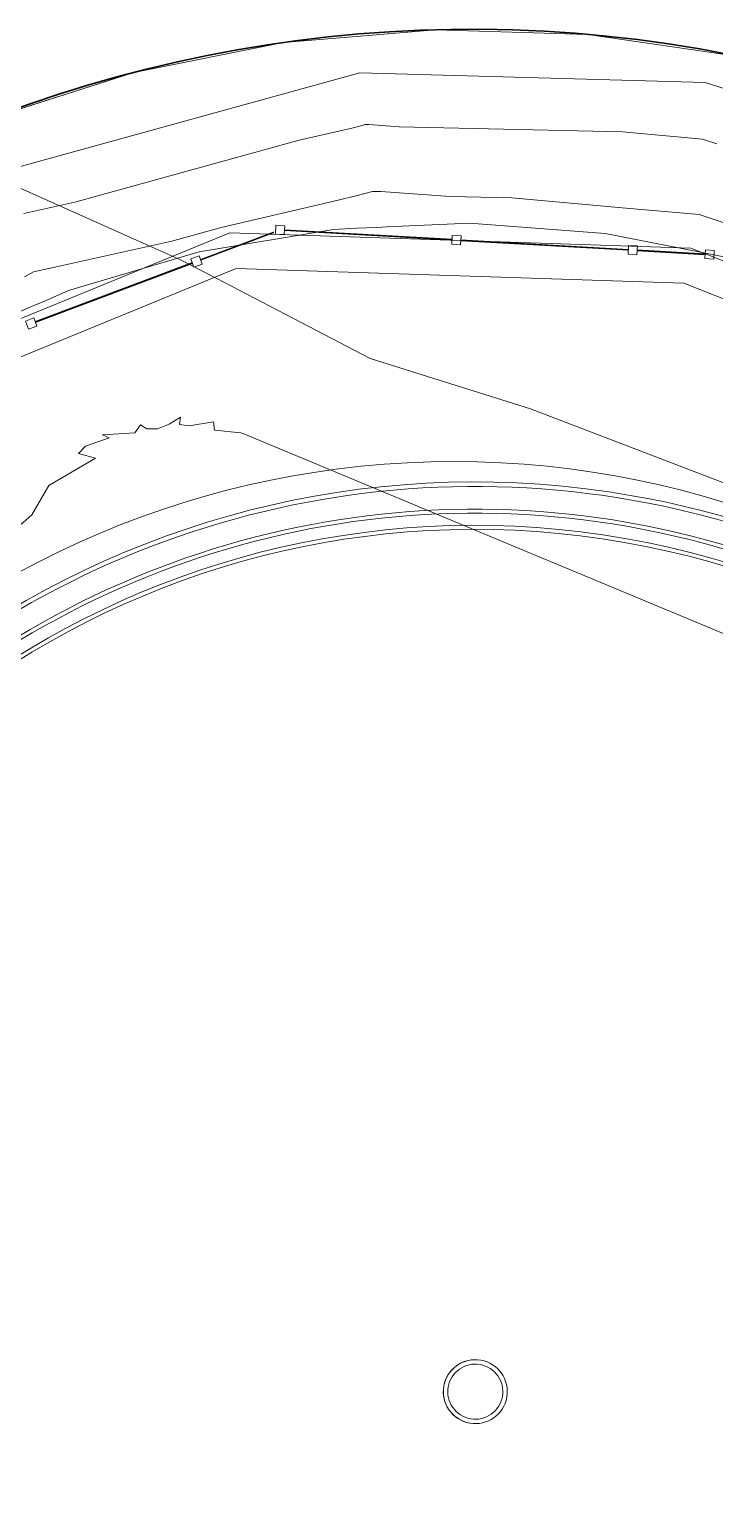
# Model space of a CAD drawing. Header units: metres. Extents: x -207 to 292, y -187 to 169.
# Drawn here: x -76.73 to -72.85, y 20.87 to 29.22 of the extents above; entities that cross this region are included whole.
import ezdxf

# ---------------------------------------------------------------- set-up
doc = ezdxf.new("R2010")
doc.units = ezdxf.units.M
for name, color, linetype, lineweight in [('A-GLAZ-CWMG', 7, 'Continuous', 9), ('C-TOPO', 7, 'Continuous', 9), ('C-TOPO-MAJR', 7, 'Continuous', 35), ('C-TOPO-MINR', 7, 'Continuous', 9), ('CERCO INTERIOR', 7, 'Continuous', 9), ('EQUIPOS PIS', 7, 'Continuous', 9), ('P-SANR-FIXT', 7, 'Continuous', 9), ('solera', 7, 'Continuous', 35)]:
    doc.layers.add(name, color=color, linetype=linetype, lineweight=lineweight)
doc.layers.add('PR10-ARQ-PL-001-Emplazamiento-C-1_dwg', color=7, linetype='Continuous', lineweight=9, true_color=0x767676)

# ---------------------------------------------------------------- blocks, each defined once
blk = doc.blocks.new('Quad Corner Mullion - 50x50 mm-2128572-PLANTA EMPLAZAMIENTO ACTUALIZADO')
at = {"layer": 'A-GLAZ-CWMG'}
for p, q in [((0.025, 0.02500000000000012), (-0.025, 0.02500000000000005)), ((-0.025, 0.02500000000000004), (-0.02500000000000016, -0.02499999999999996)), ((0.02500000000000007, -0.02500000000000013), (0.025, 0.02500000000000012)), ((-0.02500000000000016, -0.02499999999999996), (0.02500000000000008, -0.02500000000000012))]:
    blk.add_line(p, q, dxfattribs=at)
blk = doc.blocks.new('Quad Corner Mullion - 50x50 mm-2128573-PLANTA EMPLAZAMIENTO ACTUALIZADO')
at = {"layer": 'A-GLAZ-CWMG'}
for p, q in [((-0.02500000000000016, -0.02499999999999996), (-0.025, 0.02500000000000005)), ((-0.025, 0.02500000000000005), (0.025, 0.02500000000000012)), ((0.025, 0.02500000000000011), (0.02500000000000007, -0.02500000000000013)), ((0.02500000000000008, -0.02500000000000012), (-0.02500000000000016, -0.02499999999999996))]:
    blk.add_line(p, q, dxfattribs=at)
blk = doc.blocks.new('Quad Corner Mullion - 50x50 mm-2128574-PLANTA EMPLAZAMIENTO ACTUALIZADO')
at = {"layer": 'A-GLAZ-CWMG'}
for p, q in [((0.025, 0.02500000000000012), (-0.025, 0.02500000000000005)), ((-0.025, 0.02500000000000004), (-0.02500000000000016, -0.02499999999999996)), ((0.02500000000000007, -0.02500000000000013), (0.025, 0.02500000000000012)), ((-0.02500000000000016, -0.02499999999999996), (0.02500000000000008, -0.02500000000000012))]:
    blk.add_line(p, q, dxfattribs=at)
blk = doc.blocks.new('Quad Corner Mullion - 50x50 mm-2128575-PLANTA EMPLAZAMIENTO ACTUALIZADO')
at = {"layer": 'A-GLAZ-CWMG'}
for p, q in [((-0.02500000000000016, -0.02499999999999996), (-0.025, 0.02500000000000005)), ((-0.025, 0.02500000000000005), (0.025, 0.02500000000000012)), ((0.025, 0.02500000000000011), (0.02500000000000007, -0.02500000000000013)), ((0.02500000000000008, -0.02500000000000012), (-0.02500000000000016, -0.02499999999999996))]:
    blk.add_line(p, q, dxfattribs=at)
blk = doc.blocks.new('Circular Mullion - 5mm-2127248-PLANTA EMPLAZAMIENTO ACTUALIZADO')
at = {"layer": 'A-GLAZ-CWMG'}
for p, q in [((-107.6478273724652, -45.39675011483385), (-107.9973915295227, -46.28009880061981)), ((-107.6455027706611, -45.39767002051003), (-107.9950669277186, -46.281018706296)), ((-107.9950669277186, -46.281018706296), (-107.6455027706611, -45.39767002051003)), ((-107.9927423259147, -46.28193861197219), (-107.6431781688572, -45.3985899261862)), ((-107.6455027706611, -45.39767002051003), (-107.647827372465, -45.39675011483385)), ((-107.6431781688571, -45.3985899261862), (-107.6455027706611, -45.39767002051003)), ((-107.9973915295225, -46.28009880061983), (-107.9950669277186, -46.28101870629602)), ((-107.9950669277186, -46.28101870629602), (-107.9927423259146, -46.28193861197219))]:
    blk.add_line(p, q, dxfattribs=at)
blk = doc.blocks.new('Circular Mullion - 5mm-2134221-PLANTA EMPLAZAMIENTO ACTUALIZADO')
at = {"layer": 'A-GLAZ-CWMG'}
for p, q in [((-73.29019533355853, 27.96834138882198), (-73.29033820932068, 27.9658454748578)), ((-73.2903382093208, 27.96584547485786), (-72.90520152839044, 27.94379876266762)), ((-73.29005245779638, 27.97083730278615), (-73.29019533355853, 27.96834138882198)), ((-72.90505865262821, 27.94629467663177), (-73.29019533355853, 27.96834138882198)), ((-73.29019533355853, 27.96834138882198), (-72.90505865262821, 27.94629467663177)), ((-72.90491577686616, 27.94879059059599), (-73.29005245779646, 27.9708373027862)), ((-72.90520152839036, 27.94379876266759), (-72.90505865262821, 27.94629467663177)), ((-72.90505865262821, 27.94629467663177), (-72.90491577686606, 27.94879059059595))]:
    blk.add_line(p, q, dxfattribs=at)
blk = doc.blocks.new('Rectangular Mullion - 50 x 50 mm-2128568-PLANTA EMPLAZAMIENTO ACTUALIZADO')
at = {"layer": 'A-GLAZ-CWMG'}
for p, q in [((0.025, 0.025), (-0.025, 0.025)), ((-0.025, 0.025), (-0.025, -0.025)), ((0.025, -0.025), (0.025, 0.025)), ((-0.025, -0.025), (0.025, -0.025))]:
    blk.add_line(p, q, dxfattribs=at)
blk = doc.blocks.new('Rectangular Mullion - 50 x 50 mm-2128569-PLANTA EMPLAZAMIENTO ACTUALIZADO')
at = {"layer": 'A-GLAZ-CWMG'}
for p, q in [((-0.025, -0.025), (-0.025, 0.025)), ((-0.025, 0.025), (0.025, 0.025)), ((0.025, 0.025), (0.025, -0.025)), ((0.025, -0.025), (-0.025, -0.025))]:
    blk.add_line(p, q, dxfattribs=at)
blk = doc.blocks.new('Circular Mullion - 5mm-2135210-PLANTA EMPLAZAMIENTO ACTUALIZADO')
at = {"layer": 'A-GLAZ-CWMG'}
for p, q in [((-75.35082319596282, 28.07137846584705), (-75.7624031927978, 27.91663714181929)), ((-75.34994339967916, 28.06903838924578), (-75.76152339651419, 27.914297065218)), ((-75.76152339651419, 27.914297065218), (-75.34994339967916, 28.06903838924578)), ((-75.34994339967918, 28.06903838924578), (-75.35082319596272, 28.07137846584698)), ((-75.34906360339563, 28.06669831264459), (-75.34994339967918, 28.06903838924578)), ((-75.76064360023071, 27.91195698861685), (-75.34906360339573, 28.06669831264468)), ((-75.76240319279772, 27.91663714181921), (-75.76152339651418, 27.91429706521802)), ((-75.76152339651418, 27.91429706521802), (-75.76064360023065, 27.91195698861682))]:
    blk.add_line(p, q, dxfattribs=at)
blk = doc.blocks.new('M_Estanque-Terraza - M_Estanque-Terraza-2331352-PLANTA EMPLAZAMIENTO ACTUALIZADO')
at = {"layer": 'P-SANR-FIXT'}
for centre, radius, start, end in [((-1.696641881242665e-15, 0), 5.151627146850166, 8.142219984546603e-13, 180.0000000000002), ((-1.242570705970596e-15, 0), 5.151627146850166, 8.142219984546603e-13, 180.0000000000002), ((-1.242570705970596e-15, 0), 5.126627146850165, 359.9999999999996, 180.0000000000002), ((-1.656194243939091e-15, 0), 5.126627146850165, 359.9999999999996, 180.0000000000002), ((-2.165734258596785e-15, 0), 4.998277258842649, 359.9999999999996, 180.0000000000002), ((-2.165734258596785e-15, 0), 4.975544739836833, 359.9999999999991, 179.9999999999998), ((-3.248601387895178e-15, 0), 4.905907101428718, 1.017777498068325e-12, 180.0000000000002), ((-3.248601387895178e-15, 0), 4.88317458242289, 1.024138607431252e-12, 180.0000000000002), ((-3.756195354753799e-15, 0), 0.1810752846312228, 359.9999999999996, 179.9999999999998), ((-4.034229477653864e-15, 0), 0.1810752846312226, 4.071109992273301e-13, 180.0000000000002), ((-3.693314152191217e-15, 0), 0.1560752846312226, 3.562221243239139e-13, 180.0000000000002), ((-3.993781840350289e-15, 0), 0.1560752846312226, 3.562221243239139e-13, 180.0000000000002), ((-3.248601387895178e-15, 0), 4.905907101428718, 180.0000000000004, 5.088887490341627e-14), ((-3.248601387895178e-15, 0), 4.88317458242289, 180.0000000000004, 5.088887490341627e-14), ((-1.696641881242664e-15, 0), 5.151627146850165, 223.863765955861, 3.81666561775622e-14), ((-1.242570705970596e-15, 0), 5.151627146850165, 223.8637659558614, 5.088887490341627e-14), ((-1.242570705970596e-15, 0), 5.126627146850164, 223.8805470118528, 5.088887490341627e-14), ((-1.656194243939091e-15, 0), 5.126627146850164, 223.8805470118528, 5.088887490341627e-14), ((-2.165734258596785e-15, 0), 4.998277258842649, 223.9693490984683, 5.088887490341627e-14), ((-1.624300693947589e-15, 0), 4.975544739836824, 223.9855556571672, 359.9999999999993), ((-3.756195354753799e-15, 0), 0.1810752846312228, 179.9999999999998, 359.9999999999992), ((-4.034229477653864e-15, 0), 0.1810752846312226, 180.0000000000002, 5.088887490341627e-14), ((-3.693314152191217e-15, 0), 0.1560752846312226, 180.0000000000001, 5.088887490341627e-14), ((-3.993781840350289e-15, 0), 0.1560752846312226, 180.0000000000001, 5.088887490341627e-14)]:
    blk.add_arc(centre, radius, start, end, dxfattribs=at)
blk = doc.blocks.new('YADRAN_LASQUEMAS_ARQ_MO_002_TERRAZAS_rvt-1-PLANTA EMPLAZAMIENTO ACTUALIZADO')
at = {"layer": 'A-GLAZ-CWMG', "lineweight": 9}
for name, p, rotation in [('Circular Mullion - 5mm-2127248-PLANTA EMPLAZAMIENTO ACTUALIZADO', (2.584194856622019, -59.90005875031645), 288.3137436189526), ('Circular Mullion - 5mm-2127248-PLANTA EMPLAZAMIENTO ACTUALIZADO', (2.584194856622019, -59.90005875031645), 288.3137436189526), ('Circular Mullion - 5mm-2127248-PLANTA EMPLAZAMIENTO ACTUALIZADO', (2.584194856622019, -59.90005875031645), 288.3137436189526), ('Circular Mullion - 5mm-2127248-PLANTA EMPLAZAMIENTO ACTUALIZADO', (2.584194856622019, -59.90005875031645), 288.3137436189526), ('Circular Mullion - 5mm-2127248-PLANTA EMPLAZAMIENTO ACTUALIZADO', (3.582560442294317, -59.95720905517625), 288.3137436189527), ('Circular Mullion - 5mm-2127248-PLANTA EMPLAZAMIENTO ACTUALIZADO', (3.582560442294317, -59.95720905517625), 288.3137436189527), ('Circular Mullion - 5mm-2127248-PLANTA EMPLAZAMIENTO ACTUALIZADO', (3.582560442294317, -59.95720905517625), 288.3137436189527), ('Circular Mullion - 5mm-2127248-PLANTA EMPLAZAMIENTO ACTUALIZADO', (3.582560442294317, -59.95720905517625), 288.3137436189527), ('Circular Mullion - 5mm-2127248-PLANTA EMPLAZAMIENTO ACTUALIZADO', (30.12562631970021, -21.36282263987424), 312.1947049451254), ('Circular Mullion - 5mm-2127248-PLANTA EMPLAZAMIENTO ACTUALIZADO', (30.12562631970021, -21.36282263987424), 312.1947049451254), ('Circular Mullion - 5mm-2127248-PLANTA EMPLAZAMIENTO ACTUALIZADO', (30.12562631970021, -21.36282263987424), 312.1947049451254), ('Circular Mullion - 5mm-2127248-PLANTA EMPLAZAMIENTO ACTUALIZADO', (30.12562631970021, -21.36282263987424), 312.1947049451254), ('Quad Corner Mullion - 50x50 mm-2128574-PLANTA EMPLAZAMIENTO ACTUALIZADO', (-75.31188564484884, 28.0840707561808), 176.7237436189528), ('Quad Corner Mullion - 50x50 mm-2128575-PLANTA EMPLAZAMIENTO ACTUALIZADO', (-75.31188564484884, 28.0840707561808), 176.7237436189528)]:
    blk.add_blockref(name, p, dxfattribs=dict(at, rotation=rotation))
for name in ['Circular Mullion - 5mm-2135210-PLANTA EMPLAZAMIENTO ACTUALIZADO', 'Circular Mullion - 5mm-2135210-PLANTA EMPLAZAMIENTO ACTUALIZADO', 'Circular Mullion - 5mm-2135210-PLANTA EMPLAZAMIENTO ACTUALIZADO', 'Circular Mullion - 5mm-2135210-PLANTA EMPLAZAMIENTO ACTUALIZADO', 'Circular Mullion - 5mm-2134221-PLANTA EMPLAZAMIENTO ACTUALIZADO', 'Circular Mullion - 5mm-2134221-PLANTA EMPLAZAMIENTO ACTUALIZADO', 'Circular Mullion - 5mm-2134221-PLANTA EMPLAZAMIENTO ACTUALIZADO', 'Circular Mullion - 5mm-2134221-PLANTA EMPLAZAMIENTO ACTUALIZADO']:
    blk.add_blockref(name, (0, 0), dxfattribs=at)
at = {"layer": 'A-GLAZ-CWMG', "lineweight": 9, "extrusion": (0, 0, -1)}
for name, p, rotation in [('Rectangular Mullion - 50 x 50 mm-2128568-PLANTA EMPLAZAMIENTO ACTUALIZADO', (74.31352005887244, 28.02692045130343), 183.2762563810472), ('Rectangular Mullion - 50 x 50 mm-2128569-PLANTA EMPLAZAMIENTO ACTUALIZADO', (74.31352005887244, 28.02692045130343), 183.2762563810472), ('Rectangular Mullion - 50 x 50 mm-2128568-PLANTA EMPLAZAMIENTO ACTUALIZADO', (73.31515447320034, 27.96977014644348), 183.2762563810472), ('Rectangular Mullion - 50 x 50 mm-2128569-PLANTA EMPLAZAMIENTO ACTUALIZADO', (73.31515447320034, 27.96977014644348), 183.2762563810472), ('Rectangular Mullion - 50 x 50 mm-2128568-PLANTA EMPLAZAMIENTO ACTUALIZADO', (75.78492416252615, 27.90549910238258), 159.3952950548746), ('Rectangular Mullion - 50 x 50 mm-2128569-PLANTA EMPLAZAMIENTO ACTUALIZADO', (75.78492416252615, 27.90549910238258), 159.3952950548746), ('Quad Corner Mullion - 50x50 mm-2128572-PLANTA EMPLAZAMIENTO ACTUALIZADO', (72.88009951298642, 27.94486591901027), 183.2762563810472), ('Quad Corner Mullion - 50x50 mm-2128573-PLANTA EMPLAZAMIENTO ACTUALIZADO', (72.88009951298642, 27.94486591901027), 183.2762563810472), ('Rectangular Mullion - 50 x 50 mm-2128568-PLANTA EMPLAZAMIENTO ACTUALIZADO', (76.72095480300466, 27.55358058896594), 159.3952950548746), ('Rectangular Mullion - 50 x 50 mm-2128569-PLANTA EMPLAZAMIENTO ACTUALIZADO', (76.72095480300466, 27.55358058896594), 159.3952950548746)]:
    blk.add_blockref(name, p, dxfattribs=dict(at, rotation=rotation))
at = {"layer": 'P-SANR-FIXT', "lineweight": 9, "rotation": 80.0659520337387}
blk.add_blockref('M_Estanque-Terraza - M_Estanque-Terraza-2331352-PLANTA EMPLAZAMIENTO ACTUALIZADO', (-74.20677377513374, 21.50439971401232), dxfattribs=at)
blk = doc.blocks.new('PR10-ARQ-PL-001-Emplazamiento-C-1_dwg-674643-PLANTA EMPLAZAMIENTO ACTUALIZADO')
at = {"layer": 'C-TOPO', "flags": 128}
for points in [[(-72.71572430419931, 29.06686997680668), (-73.5701372680665, 29.19040662231449), (-74.4330427368165, 29.21648642578129), (-74.85906789550792, 29.18097696533207), (-75.29335766601571, 29.14477917480473), (-76.14003621826181, 28.97620109252933), (-76.96220928955088, 28.71292181396488), (-77.64965570068368, 28.40321513671875), (-77.74931938476571, 28.35831555175785), (-78.49125549316418, 27.91694016723637), (-79.17849726562511, 27.39446275634769), (-79.80221733398449, 26.79758988647465), (-80.08172585449229, 26.46168945922855), (-80.35440688476571, 26.13398388061527), (-80.54619052734384, 25.84167381591797), (-80.82798728027355, 25.41217212524418), (-81.07812084960948, 24.91639075927734), (-81.21685656738292, 24.64141452026371), (-81.33169606933605, 24.34966488647465), (-82.13654926757823, 22.30500829467774)], [(-72.71572430419931, 29.06686997680668), (-73.5701372680665, 29.19040662231449), (-74.4330427368165, 29.21648642578129), (-74.85906789550792, 29.18097696533207), (-75.29335766601571, 29.14477917480473), (-76.14003621826181, 28.97620109252933), (-76.96220928955088, 28.71292181396488), (-77.64965570068368, 28.40321513671875), (-77.74931938476571, 28.35831555175785), (-78.49125549316418, 27.91694016723637), (-79.17849726562511, 27.39446275634769), (-79.80221733398449, 26.79758988647465), (-80.08172585449229, 26.46168945922855), (-80.35440688476571, 26.13398388061527), (-80.54619052734384, 25.84167381591797), (-80.82798728027355, 25.41217212524418), (-81.07812084960948, 24.91639075927734), (-81.21685656738292, 24.64141452026371), (-81.33169606933605, 24.34966488647465), (-82.13654926757823, 22.30500829467774)], [(-43.27953035888675, 16.48704597473148), (-45.81283154296882, 18.3440454162598), (-66.31333370361337, 26.49704544067387), (-70.4823303955079, 28.15504656372071), (-72.90563364257824, 28.91804650268558), (-74.86143054199228, 28.97404541015625), (-76.90063165283212, 28.41104489135742), (-78.14993679199227, 27.74604594726566), (-78.73152919921885, 27.37704521484379), (-79.84533098144541, 26.54104508056644), (-80.84053535156261, 25.22804615478519), (-81.77863623046883, 22.99704512329105), (-82.6655309326173, 20.87904649658207), (-107.9388347900392, -43.25995480957038)], [(-77.21669608154306, 27.43410917358402), (-76.71927993164073, 27.64953323364261), (-76.65007950439463, 27.67950349731449), (-76.50929274902354, 27.74047651977543), (-75.77008670654305, 27.95923060913089), (-75.00988659667979, 28.08717628784183), (-74.87863879394538, 28.09318754882816), (-74.76578056640632, 28.09835700073246), (-74.70581678466807, 28.10110101928715), (-74.23979871826182, 28.12244390258789), (-73.47108284912119, 28.06451488037113), (-72.94994721679697, 27.96093980712894), (-72.71498016357432, 27.91424033203129)], [(-72.71498016357432, 27.91424033203129), (-72.94994721679697, 27.96093980712894), (-73.47108284912119, 28.06451488037113), (-74.23979871826182, 28.12244390258789), (-74.70581678466807, 28.10110101928715), (-74.76578056640632, 28.09835700073246), (-74.87863879394538, 28.09318754882816), (-75.00988659667979, 28.08717628784183), (-75.77008670654305, 27.95923060913089), (-76.50929274902354, 27.74047651977543), (-76.65007950439463, 27.67950349731449), (-76.71927993164073, 27.64953323364261), (-77.21669608154306, 27.43410917358402)]]:
    blk.add_lwpolyline(points, dxfattribs=at)
at = {"layer": 'C-TOPO-MAJR', "color": 1, "lineweight": 9, "true_color": 0xff0000, "flags": 128}
for points in [[(-76.76361118087046, 28.17625599960836), (-76.47478155206223, 28.24085690617403), (-75.2035143395873, 28.59199807749244), (-74.91417028567895, 28.65898782822167), (-74.86735957357782, 28.67061183155925), (-74.82943204909229, 28.6810881604173), (-74.80912311526943, 28.68061234434592), (-74.63834638671686, 28.66843021838476), (-73.37359908380192, 28.63898357620188), (-73.10617585586506, 28.6153324836616), (-72.92040940969471, 28.5989031725537), (-72.83998717988737, 28.57241570459173)], [(-72.66841305772122, 26.60114559001572), (-73.89495473430601, 27.06983737157436), (-74.80241121978676, 27.35646714359437), (-75.24070474462255, 27.58462968302358), (-75.67356761183018, 27.81000843777331), (-75.88294368416351, 27.91902429945091), (-76.12043918687702, 28.02464074821521), (-76.5890294814548, 28.23302719037205), (-77.08523327336943, 28.45369361043736), (-77.31288934022892, 28.55493437098495), (-77.77597801967003, 28.60065961747357), (-77.84154143778564, 28.51821003418804), (-77.95117815593946, 28.48281234211836), (-78.82192489655084, 28.17749691543422), (-79.64190859349047, 27.86767242939196), (-80.37960294917006, 27.56801819242271), (-80.68830989642504, 27.02475107285414), (-81.06482408477534, 26.79091267888398), (-81.25617484009702, 26.51280343682423), (-81.41669767183544, 26.27604212364432), (-81.62105013946875, 25.90963158918129)]]:
    blk.add_lwpolyline(points, dxfattribs=at)
at = {"layer": 'C-TOPO-MINR', "color": 9, "true_color": 0xc0c0c0, "flags": 128}
for points in [[(-76.75953553798787, 27.81856691338016), (-76.7071487100934, 27.84613468116109), (-76.58667963136854, 27.87307932576307), (-75.9248929186394, 28.02109745593835), (-75.64562546376854, 28.09823489821026), (-74.98232929600412, 28.25180309613239), (-74.87501979533324, 28.27845011639688), (-74.78807423241521, 28.30246619237949), (-74.74151776168726, 28.30137542527217), (-74.35002691173831, 28.27344895726248), (-74.00023126685184, 28.2653047950505), (-73.37471408738655, 28.20998362937912), (-72.94019647145532, 28.17155459528191), (-72.7520845907354, 28.1095989963664)], [(-69.31868761029868, 24.34689928037648), (-75.51783858763373, 26.92878544538405), (-75.53448759731285, 26.93550655738515), (-75.68280808110048, 26.95063618780802), (-75.68922995157001, 26.99797517950269), (-75.8273383522879, 26.97478243400019), (-75.88163691889494, 26.98255978603015), (-75.87492403529498, 27.02448244578161), (-75.94016494450848, 26.98299729487633), (-76.0060037854609, 26.95840755833333), (-76.0656291986119, 26.95826492244691), (-76.10188551761765, 26.98096653956858), (-76.13520431808948, 26.93552773156547), (-76.31808171428307, 26.92323657635502), (-76.27996963829825, 26.90620138139107), (-76.41401225967049, 26.85861890716205), (-76.45333367366648, 26.81811716132774), (-76.35688076855588, 26.79102745036307), (-76.62092580738793, 26.63602200585421), (-76.71736036448101, 26.4698172743807), (-78.0658778304524, 25.27745035185311)]]:
    blk.add_lwpolyline(points, dxfattribs=at)
at = {"layer": 'CERCO INTERIOR', "flags": 128}
blk.add_lwpolyline([(-43.8501135507226, 6.192840703725815), (-70.4225922434032, -61.10848199129105), (-71.6346135160327, -63.46760289549827), (-73.52785289891065, -65.1069300711155), (-75.97924361668528, -65.97896443724632), (-78.56613209724426, -65.77922472119332), (-105.4009046242386, -55.12055327296257), (-107.4035366965085, -53.51167422533036), (-108.6118286728859, -51.26825620532036), (-108.7585143244266, -48.65641584396362), (-108.245114544183, -46.18098309278488), (-80.71544982075693, 23.35949488520622), (-79.5767713738978, 25.61509215712547), (-77.83643313609065, 27.14967777371406), (-75.59636920437217, 28.06677536725998), (-72.9858618478477, 27.98152061343193), (-46.01186226159334, 17.33502841353416), (-43.99679920203985, 15.68169510245323), (-42.73754017733037, 13.6508050096035), (-42.33850548125804, 11.13883450627327), (-42.97621513582766, 8.657312128543854)], close=True, dxfattribs=at)
blk.add_lwpolyline([(-108.0591561734676, -46.25460023999214), (-80.53282672964036, 23.27745275497436), (-79.41559578590096, 25.49056487321854), (-77.72944989003241, 26.97736507177353), (-75.56016244076193, 27.86548628807068), (-73.02704044401646, 27.78275880813599), (-46.11447003439069, 17.16051237463951), (-44.1492990026623, 15.54811482906342), (-42.92874391198158, 13.57964512348175), (-42.54253769747913, 11.14843142390251), (-43.16769891478121, 8.71573883652687), (-44.03861335240305, 6.25968249320984)], dxfattribs=at)
at = {"layer": 'EQUIPOS PIS'}
blk.add_circle((-74.32630718924105, 21.62479167222977), 5.147159958258271, dxfattribs=at)
at = {"layer": 'solera'}
blk.add_arc((-74.23138592712581, 21.60050042510033), 7.618656355239239, 72.02907873424262, 156.4755361867472, dxfattribs=at)

msp = doc.modelspace()

# ---------------------------------------------------------------- linework, layer by layer
at = {"layer": 'C-TOPO'}
for p, q in [((-74.85906789550789, 29.18097696533207), (-75.2933576660157, 29.14477917480473)), ((-75.2933576660157, 29.14477917480473), (-74.85906789550789, 29.18097696533207)), ((-74.4330427368165, 29.21648642578125), (-74.85906789550789, 29.18097696533207)), ((-74.85906789550789, 29.18097696533207), (-74.4330427368165, 29.21648642578125)), ((-73.57013726806646, 29.19040662231449), (-74.4330427368165, 29.21648642578125)), ((-74.4330427368165, 29.21648642578125), (-73.57013726806646, 29.19040662231449)), ((-72.71572430419931, 29.06686997680664), (-73.57013726806646, 29.19040662231449)), ((-73.57013726806646, 29.19040662231449), (-72.71572430419931, 29.06686997680664)), ((-75.2933576660157, 29.14477917480473), (-76.1400362182618, 28.97620109252933)), ((-76.1400362182618, 28.97620109252933), (-75.2933576660157, 29.14477917480473)), ((-76.1400362182618, 28.97620109252933), (-76.96220928955087, 28.71292181396484)), ((-76.96220928955087, 28.71292181396484), (-76.1400362182618, 28.97620109252933)), ((-74.86143054199228, 28.97404541015629), (-76.9006316528321, 28.41104489135742)), ((-72.9056336425782, 28.91804650268558), (-74.86143054199228, 28.97404541015629)), ((-70.4823303955079, 28.15504656372071), (-72.9056336425782, 28.91804650268558)), ((-75.77008670654305, 27.95923060913086), (-75.00988659667976, 28.08717628784183)), ((-75.00988659667976, 28.08717628784183), (-75.77008670654305, 27.95923060913086)), ((-75.00988659667976, 28.08717628784183), (-74.87863879394538, 28.09318754882816)), ((-74.87863879394538, 28.09318754882816), (-75.00988659667976, 28.08717628784183)), ((-74.87863879394538, 28.09318754882816), (-74.76578056640632, 28.09835700073246)), ((-74.76578056640632, 28.09835700073246), (-74.87863879394538, 28.09318754882816)), ((-74.76578056640632, 28.09835700073246), (-74.70581678466804, 28.10110101928715)), ((-74.70581678466804, 28.10110101928715), (-74.76578056640632, 28.09835700073246)), ((-74.70581678466804, 28.10110101928715), (-74.2397987182618, 28.12244390258792)), ((-74.2397987182618, 28.12244390258792), (-74.70581678466804, 28.10110101928715)), ((-74.2397987182618, 28.12244390258792), (-73.47108284912119, 28.06451488037113)), ((-73.47108284912119, 28.06451488037113), (-74.2397987182618, 28.12244390258792)), ((-73.47108284912119, 28.06451488037113), (-72.94994721679697, 27.96093980712894)), ((-72.94994721679697, 27.96093980712894), (-73.47108284912119, 28.06451488037113)), ((-76.50929274902353, 27.74047651977543), (-75.77008670654305, 27.95923060913086)), ((-75.77008670654305, 27.95923060913086), (-76.50929274902353, 27.74047651977543)), ((-72.94994721679697, 27.96093980712894), (-72.71498016357431, 27.91424033203129)), ((-72.71498016357431, 27.91424033203129), (-72.94994721679697, 27.96093980712894)), ((-76.65007950439461, 27.67950349731445), (-76.50929274902353, 27.74047651977543)), ((-76.50929274902353, 27.74047651977543), (-76.65007950439461, 27.67950349731445)), ((-76.71927993164071, 27.64953323364261), (-76.65007950439461, 27.67950349731445)), ((-76.65007950439461, 27.67950349731445), (-76.71927993164071, 27.64953323364261)), ((-77.21669608154305, 27.43410917358402), (-76.71927993164071, 27.64953323364261)), ((-76.71927993164071, 27.64953323364261), (-77.21669608154305, 27.43410917358402))]:
    msp.add_line(p, q, dxfattribs=at)
at = {"layer": 'C-TOPO-MAJR', "color": 1, "lineweight": 9, "true_color": 0xff0000, "flags": 128}
for points in [[(-76.76361118087046, 28.17625599960836), (-76.47478155206223, 28.24085690617403), (-75.2035143395873, 28.59199807749244), (-74.91417028567895, 28.65898782822167), (-74.86735957357782, 28.67061183155925), (-74.82943204909229, 28.6810881604173), (-74.80912311526943, 28.68061234434592), (-74.63834638671686, 28.66843021838476), (-73.37359908380192, 28.63898357620188), (-73.10617585586506, 28.6153324836616), (-72.92040940969471, 28.5989031725537), (-72.83998717988737, 28.57241570459173)], [(-77.31288934022892, 28.55493437098495), (-77.08523327336943, 28.45369361043736), (-76.5890294814548, 28.23302719037205), (-76.12043918687702, 28.02464074821521), (-75.88294368416351, 27.91902429945091), (-75.67356761183018, 27.81000843777331), (-75.24070474462255, 27.58462968302358), (-74.80241121978676, 27.35646714359437), (-73.89495473430601, 27.06983737157436), (-72.66841305772122, 26.60114559001572), (-70.98722894345855, 26.06768804267088), (-71.5300041470725, 25.47158897218285), (-72.23893218903474, 24.42630949340444), (-72.7660826691341, 23.21792214817979), (-68.11092951424736, 17.30495348491029), (-48.64369559644956, 9.523939802391672)]]:
    msp.add_lwpolyline(points, dxfattribs=at)
at = {"layer": 'C-TOPO-MINR', "color": 9, "true_color": 0xc0c0c0, "flags": 128}
for points in [[(-76.75953553798787, 27.81856691338016), (-76.7071487100934, 27.84613468116109), (-76.58667963136854, 27.87307932576307), (-75.9248929186394, 28.02109745593835), (-75.64562546376854, 28.09823489821026), (-74.98232929600412, 28.25180309613239), (-74.87501979533324, 28.27845011639688), (-74.78807423241521, 28.30246619237949), (-74.74151776168726, 28.30137542527217), (-74.35002691173831, 28.27344895726248), (-74.00023126685184, 28.2653047950505), (-73.37471408738655, 28.20998362937912), (-72.94019647145532, 28.17155459528191), (-72.7520845907354, 28.1095989963664)], [(-78.0658778304524, 25.27745035185312), (-76.71736036448101, 26.4698172743807), (-76.62092580738793, 26.63602200585421), (-76.35688076855588, 26.79102745036306), (-76.45333367366648, 26.81811716132774), (-76.41401225967049, 26.85861890716205), (-76.27996963829825, 26.90620138139107), (-76.31808171428307, 26.92323657635502), (-76.13520431808948, 26.93552773156547), (-76.10188551761765, 26.98096653956858), (-76.0656291986119, 26.95826492244691), (-76.0060037854609, 26.95840755833333), (-75.94016494450848, 26.98299729487633), (-75.87492403529498, 27.02448244578162), (-75.88163691889494, 26.98255978603015), (-75.8273383522879, 26.97478243400019), (-75.68922995157001, 26.99797517950269), (-75.68280808110048, 26.95063618780802), (-75.53448759731285, 26.93550655738515), (-75.51783858763373, 26.92878544538405), (-69.31868761029868, 24.34689928037648)]]:
    msp.add_lwpolyline(points, dxfattribs=at)

# ---------------------------------------------------------------- block references
at = {"lineweight": 5}
msp.add_blockref('YADRAN_LASQUEMAS_ARQ_MO_002_TERRAZAS_rvt-1-PLANTA EMPLAZAMIENTO ACTUALIZADO', (0, 0), dxfattribs=at)
at = {"layer": 'PR10-ARQ-PL-001-Emplazamiento-C-1_dwg', "color": 7}
msp.add_blockref('PR10-ARQ-PL-001-Emplazamiento-C-1_dwg-674643-PLANTA EMPLAZAMIENTO ACTUALIZADO', (0, 0), dxfattribs=at)

doc.saveas('drawing.dxf')
